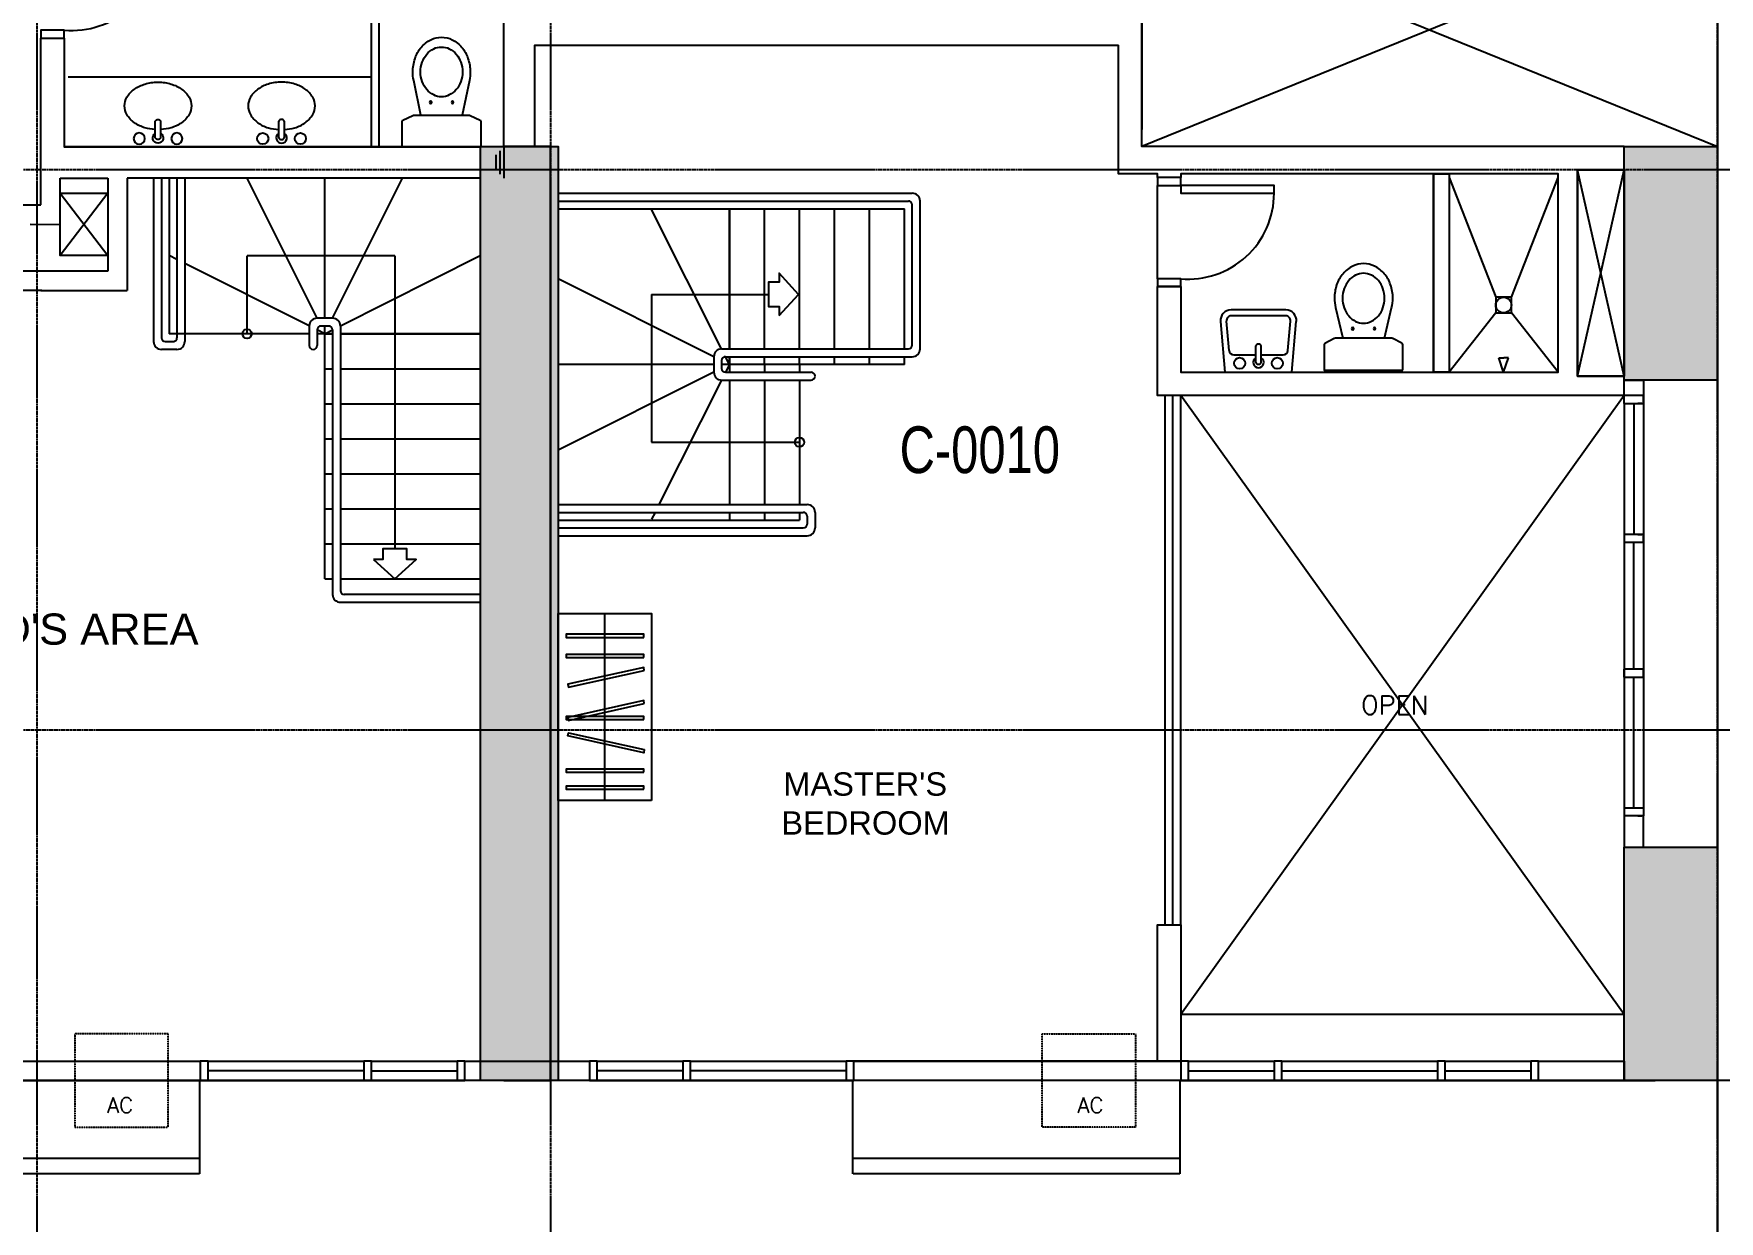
# Model space of a CAD drawing. Header units: inches. Extents: x -189245 to 740841, y -215444 to 469401.
# Drawn here: x -7063 to 3769, y -123635 to -116006 of the extents above; entities that cross this region are included whole.
import ezdxf

# ---------------------------------------------------------------- set-up
doc = ezdxf.new("R2010")
doc.units = ezdxf.units.IN
doc.header["$LTSCALE"] = 10
doc.header["$MEASUREMENT"] = 0
for name, pattern in [('GRID NORMAL$0$GRID BASEMENT$0$GRID GROUND$0$GRID$0$$0$PHANTOM', [2.5, 1.25, -0.25, 0.25, -0.25, 0.25, -0.25]), ('HIDDEN', [0.375, 0.25, -0.125]), ('HIDDEN2', [0.1875, 0.125, -0.0625])]:
    doc.linetypes.add(name, pattern=pattern)
for name, color, linetype in [('1', 1, 'Continuous'), ('A-CMU PLASTER', 8, 'Continuous'), ('A-CMU WALL', 4, 'Continuous'), ('A-DOOR', 1, 'Continuous'), ('A-EQUIPMENT', 2, 'Continuous'), ('A-EQUIPTMENT', 1, 'Continuous'), ('A-FIXTURE', 2, 'Continuous'), ('A-FIXTURES', 2, 'Continuous'), ('A-FIXTURES-RefEdit0', 2, 'Continuous'), ('A-GRID', 8, 'Continuous'), ('A-RAILING', 2, 'Continuous'), ('A-SHEARWALL', 6, 'Continuous'), ('A-STAIR', 1, 'Continuous'), ('A-TEXT', 3, 'Continuous'), ('A-UNIT NUMBER', 2, 'Continuous'), ('A-WINDOW', 2, 'Continuous'), ('CABINET', 1, 'Continuous'), ('GRID BASEMENT$0$A-PROPERTY LINE', 1, 'Continuous'), ('TEXT', 3, 'Continuous'), ('TSG- DIM1', 1, 'Continuous'), ('TSG- OPENNING', 1, 'Continuous'), ('TSG- plaster', 4, 'Continuous'), ('TSG- PRE CAST', 4, 'Continuous'), ('TSG- ZOCALLO', 86, 'HIDDEN2'), ('TSG-DIM_WINDWS', 1, 'Continuous'), ('TSG-DRYWALL', 2, 'Continuous')]:
    doc.layers.add(name, color=color, linetype=linetype)
doc.layers.add('DEFPOINT', color=7, linetype='Continuous', plot=False)
doc.styles.add('ARIAL', font='ARIAL.TTF', dxfattribs={"width": 0.75})

# ---------------------------------------------------------------- blocks, each defined once
blk = doc.blocks.new('door600')
at = {"color": 2}
for points in [[(50, 150), (100, 150), (100, 750), (50, 750)], [(50, 150), (0, 150), (0, 0), (50, 0)], [(700, 150), (650, 150), (650, 0), (700, 0)]]:
    blk.add_lwpolyline(points, close=True, dxfattribs=at)
at = {"color": 1}
blk.add_arc((100, 198), 552, 355.0209, 90, dxfattribs=at)
blk = doc.blocks.new('A$C08CD07C5')
at = {"color": 2}
blk.add_point((0, 0, 0), dxfattribs=at)
at = {"layer": 'A-FIXTURES-RefEdit0', "color": 2, "elevation": 0}
for points in [[(212, -137), (131, -279, -0.280752), (121, -284), (55, -281, -0.142156), (49, -280), (-267, -98, -0.142156), (-271, -94), (-307, -37, -0.256929), (-307, -28), (-225, 115), (212, -137)], [(8, -256), (-50, -449, -0.058452), (-74, -506, -0.084144), (-130, -574, -0.091347), (-200, -615, -0.103801), (-279, -626, -0.114727), (-348, -605, -0.114727), (-400, -556, -0.103801), (-430, -483, -0.091347), (-430, -401, -0.084144), (-399, -319, -0.058452), (-363, -270), (-224, -123)]]:
    blk.add_lwpolyline(points, format="xyb", dxfattribs=at)
blk.add_lwpolyline([(-354, -345, -0.084254), (-314, -296, -0.091411), (-263, -266, -0.103766), (-207, -258, -0.114587), (-157, -273, -0.114587), (-119, -309, -0.103766), (-98, -362, -0.091411), (-98, -420, -0.084254), (-120, -479, -0.084254), (-160, -528, -0.091411), (-211, -558, -0.103766), (-267, -566, -0.114587), (-317, -551, -0.114587), (-355, -515, -0.103766), (-376, -463, -0.091411), (-376, -404, -0.084254)], format="xyb", close=True, dxfattribs=at)
at = {"layer": 'A-FIXTURES-RefEdit0', "color": 2}
for centre in [(-200, -208, 0), (-79, -278, 0)]:
    blk.add_circle(centre, 6.77, dxfattribs=at)
blk = doc.blocks.new('LAV')
for p, q in [((-214, 0), (-243, -326)), ((214, 0), (-214, 0)), ((214, 0), (243, -326)), ((-18, -63), (-18, -170)), ((18, -63), (18, -170)), ((-189, -139), (-206, -329)), ((-18, -112), (-159, -112)), ((159, -112), (18, -112)), ((189, -139), (206, -329)), ((-176, -362), (176, -362)), ((-176, -400), (176, -400))]:
    blk.add_line(p, q)
for centre in [(-121, -58), (121, -58)]:
    blk.add_circle(centre, 36)
for centre, radius, start, end in [((0, -63), 34.1, 301.2757, 238.7243), ((0, -71), 19.7, 25.7914, 154.2086), ((-159, -142), 30, 90, 174.9088), ((0, -161), 19.7, 205.7914, 334.2086), ((159, -142), 30, 5.0912, 90), ((-176, -332), 68, 174.9088, 270), ((-176, -332), 30, 174.9088, 270), ((176, -332), 68, 270, 5.0912), ((176, -332), 30, 270, 5.0912)]:
    blk.add_arc(centre, radius, start, end)
blk = doc.blocks.new('SHOWERHD')
at = {"layer": 'A-FIXTURES', "color": 2}
for p, q in [((-31, 93), (0, 93)), ((0, 0), (-31, 93)), ((0, 0), (31, 93)), ((31, 93), (0, 93))]:
    blk.add_line(p, q, dxfattribs=at)
blk = doc.blocks.new('EFLSHR-P')
at = {"layer": 'A-FIXTURES'}
for points in [[(186, -248), (216, -184, 0.142156), (218, -178), (218, 178, 0.142156), (216, 184), (186, 248, 0.256929), (177, 252), (13, 252), (13, -253), (177, -253)], [(218, -133), (441, -179, 0.05118), (495, -185, 0.083091), (582, -170, 0.090724), (653, -131, 0.104124), (702, -69, 0.11609), (718, 0, 0.11609), (702, 69, 0.104124), (653, 131, 0.090724), (582, 170, 0.083091), (495, 185, 0.05118), (441, 179), (218, 133)]]:
    blk.add_lwpolyline(points, format="xyb", dxfattribs=at)
blk.add_lwpolyline([(495, 135, 0.084254), (433, 124, 0.091411), (382, 95, 0.103766), (347, 50, 0.114587), (335, 0, 0.114587), (347, -50, 0.103766), (382, -95, 0.091411), (433, -124, 0.084254), (495, -135, 0.084254), (558, -124, 0.091411), (609, -95, 0.103766), (644, -50, 0.114587), (655, 0, 0.114587), (644, 50, 0.103766), (609, 95, 0.091411), (558, 124, 0.084254)], format="xyb", close=True, dxfattribs=at)
for centre in [(300, 70), (300, -70)]:
    blk.add_circle(centre, 6.77, dxfattribs=at)
blk.add_arc((177, -243), 10, 270, 327.6371, dxfattribs=at)
blk = doc.blocks.new('LAVC')
at = {"layer": 'A-FIXTURE'}
for p, q in [((-18, -139), (-18, -246)), ((18, -139), (18, -246))]:
    blk.add_line(p, q, dxfattribs=at)
blk.add_lwpolyline([(-18, -192, 0.05684), (-85, -203, 0.083005), (-152, -236, 0.106724), (-200, -288, 0.132867), (-215, -344, 0.132867), (-200, -399, 0.106724), (-152, -451, 0.083005), (-85, -484, 0.07159), (0, -496, 0.07159), (85, -484, 0.083005), (152, -451, 0.106724), (200, -399, 0.132867), (215, -344, 0.132867), (200, -288, 0.106724), (152, -236, 0.083005), (85, -203, 0.05684), (18, -192, 0.07159)], format="xyb", dxfattribs=at)
for centre in [(-121, -134), (121, -134)]:
    blk.add_circle(centre, 36, dxfattribs=at)
for centre, radius, start, end in [((0, -139), 34.1, 301.2757, 238.7243), ((0, -147), 19.7, 25.7914, 154.2086), ((0, -237), 19.7, 205.7914, 334.2086)]:
    blk.add_arc(centre, radius, start, end, dxfattribs=at)
blk = doc.blocks.new('A$C453973B5')
at = {"layer": 'A-CMU WALL'}
for p, q in [((32175, 0), (30075, 0)), ((34475, 0), (35025, 0)), ((23925, -125), (25025, -125)), ((23975, -125), (25875, -125)), ((25925, -125), (24825, -125)), ((25925, -125), (24825, -125)), ((28025, -125), (27575, -125)), ((28375, -125), (27925, -125)), ((32175, -125), (30075, -125)), ((34475, -125), (35025, -125))]:
    blk.add_line(p, q, dxfattribs=at)
at = {"layer": 'A-WINDOW', "color": 1, "ltscale": 100}
for p, q in [((25925, 0), (26925, 0)), ((26975, 0), (27525, 0)), ((28425, 0), (28975, 0)), ((29025, 0), (30025, 0)), ((32225, 0), (32775, 0)), ((32825, 0), (33825, 0)), ((33875, 0), (34425, 0)), ((25925, -125), (26925, -125)), ((26975, -125), (27525, -125)), ((28425, -125), (28975, -125)), ((29025, -125), (30025, -125)), ((32225, -125), (32775, -125)), ((32825, -125), (33825, -125)), ((33875, -125), (34425, -125))]:
    blk.add_line(p, q, dxfattribs=at)
at = {"layer": 'A-WINDOW'}
for p, q in [((26925, -63), (25925, -63)), ((26975, -62), (27525, -62)), ((28975, -62), (28425, -62)), ((30025, -62), (29025, -62)), ((32225, -63), (32775, -63)), ((32825, -62), (33825, -62)), ((33875, -63), (34425, -63)), ((25875, -125), (25925, -125)), ((26975, -125), (26925, -125)), ((27575, -125), (27525, -125)), ((28425, -125), (28375, -125)), ((28975, -125), (29025, -125)), ((30025, -125), (30075, -125)), ((30025, -125), (30075, -125)), ((32225, -125), (32175, -125)), ((32825, -125), (32775, -125)), ((33875, -125), (33825, -125)), ((34425, -125), (34475, -125))]:
    blk.add_line(p, q, dxfattribs=at)
at = {"layer": 'A-WINDOW', "color": 1}
for p, q in [((27525, -125), (25925, -125)), ((28375, -125), (30025, -125)), ((34475, -125), (32175, -125))]:
    blk.add_line(p, q, dxfattribs=at)
at = {"layer": 'A-WINDOW'}
for points in [[(25925, 0), (25875, 0), (25875, -125), (25925, -125)], [(26975, 0), (26925, 0), (26925, -125), (26975, -125)], [(27575, 0), (27525, 0), (27525, -125), (27575, -125)], [(28425, 0), (28375, 0), (28375, -125), (28425, -125)], [(29025, 0), (28975, 0), (28975, -125), (29025, -125)], [(30075, 0), (30025, 0), (30025, -125), (30075, -125)], [(32225, 0), (32175, 0), (32175, -125), (32225, -125)], [(32825, 0), (32775, 0), (32775, -125), (32825, -125)], [(33875, 0), (33825, 0), (33825, -125), (33875, -125)], [(34475, 0), (34425, 0), (34425, -125), (34475, -125)]]:
    blk.add_lwpolyline(points, close=True, dxfattribs=at)
at = {"layer": 'TSG- PRE CAST', "ltscale": 100}
for points in [[(25875, -125), (23975, -125), (23975, 0), (25875, 0)], [(28375, -125), (27575, -125), (27575, 0), (28375, 0)], [(32175, -125), (30075, -125), (30075, 0), (32175, 0)], [(35025, -125), (34475, -125), (34475, 0), (35025, 0)]]:
    blk.add_lwpolyline(points, close=True, dxfattribs=at)
blk = doc.blocks.new('A$C5BCB4661')
at = {"layer": 'CABINET', "color": 2, "linetype": 'HIDDEN', "ltscale": 500}
blk.add_line((0, 917), (0, -283), dxfattribs=at)
at = {"layer": 'CABINET', "color": 1, "linetype": 'Continuous'}
blk.add_lwpolyline([(300, 917), (-300, 917), (-300, -283), (300, -283)], close=True, dxfattribs=at)
at = {"layer": 'CABINET', "color": 2}
for points in [[(250, 845), (250, 825), (-250, 825), (-250, 845)], [(250, 736), (250, 716), (-250, 716), (-250, 736)], [(253, 591), (249, 611), (-239, 503), (-235, 483)], [(250, 398), (250, 378), (-250, 378), (-250, 398)], [(253, 295), (249, 276), (-239, 384), (-235, 403)], [(253, 82), (249, 63), (-239, 170), (-235, 190)], [(250, 0), (250, -20), (-250, -20), (-250, 0)], [(250, -130), (250, -150), (-250, -150), (-250, -130)]]:
    blk.add_lwpolyline(points, close=True, dxfattribs=at)

msp = doc.modelspace()

# ---------------------------------------------------------------- hatches: boundary and pattern name
at = {"layer": 'A-CMU WALL'}
h = msp.add_hatch(color=254, dxfattribs=at)
h.paths.add_polyline_path([(3157.9996, -109230.85693), (3757.9996, -109230.85693), (3757.9996, -110730.85693), (3157.9996, -110730.85693)])
h.paths.add_polyline_path([(3157.9996, -115230.85693), (3757.9996, -115230.85693), (3757.9996, -113730.85693), (3157.9996, -113730.85693)])
h.paths.add_polyline_path([(3157.9996, -116730.85693), (3757.9996, -116730.85693), (3757.9996, -118230.85693), (3157.9996, -118230.85693)])
at = {"layer": 'A-SHEARWALL'}
msp.add_hatch(color=254, dxfattribs=at).paths.add_polyline_path([(-3692.0004, -122730.85693), (-4192.0004, -122730.85693), (-4192.0004, -116730.85693), (-3692.0004, -116730.85693)])
at = {"layer": 'A-STAIR'}
msp.add_hatch(color=254, dxfattribs=at).paths.add_polyline_path([(3757.9996, -121230.85693), (3757.9996, -122730.85693), (3157.9996, -122730.85693), (3157.9996, -121230.85693)])

# ---------------------------------------------------------------- linework, layer by layer
at = {"color": 1}
msp.add_lwpolyline([(-6842.00039, -116283.84178), (-4892.00039, -116283.84178)], dxfattribs=at)
at = {"layer": '1'}
for p, q in [((3157.9996, -118206.00491), (2857.85503, -116880.85694)), ((2857.85503, -118206.00491), (3157.85503, -116880.85694))]:
    msp.add_line(p, q, dxfattribs=at)
at = {"layer": 'A-CMU PLASTER'}
for p, q in [((57.9996, -115230.85693), (57.9996, -116621.06276)), ((57.9996, -116730.85693), (57.9996, -116605.85693)), ((-6867.0004, -116730.85693), (-4042.0004, -116730.85693)), ((3157.9996, -116730.85693), (57.9996, -116730.85693))]:
    msp.add_line(p, q, dxfattribs=at)
at = {"layer": 'A-CMU WALL'}
for p, q in [((-92.0004, -116080.27086), (-92.0004, -116080.85693)), ((-4067.0004, -116758.84181), (-4067.0004, -116908.84181)), ((-4042.0004, -116733.84181), (-4042.0004, -116933.84181)), ((3157.9996, -118330.85693), (3157.9996, -116730.85693)), ((3157.9996, -116730.85693), (3357.9996, -116730.85693)), ((-4092.0004, -116783.84181), (-4092.0004, -116883.84181)), ((-3742.0004, -116930.85693), (-3742.0004, -122530.85693)), ((307.9996, -117630.85693), (157.9996, -117630.85693)), ((2857.9996, -118205.85693), (2857.9996, -118206.00151)), ((307.9996, -122605.56635), (-1792.0354, -122605.56635)), ((2607.9996, -122605.85693), (3158.18034, -122605.56633)), ((3157.9996, -122730.85693), (3357.9996, -122730.85693))]:
    msp.add_line(p, q, dxfattribs=at)
at = {"layer": 'A-CMU WALL', "color": 1}
for p, q in [((2857.85503, -118206.00491), (3157.7531, -116880.85693)), ((3157.9996, -118206.00491), (2857.9996, -116880.85693)), ((-6586.37505, -117030.85634), (-6892.0025, -117430.85693)), ((-6892.00041, -117030.85693), (-6586.37505, -117430.85693))]:
    msp.add_line(p, q, dxfattribs=at)
msp.add_lwpolyline([(-6892.00041, -117030.85693), (-6586.37505, -117030.85693), (-6586.37505, -117430.85693), (-6892.00041, -117430.85693)], close=True, dxfattribs=at)
at = {"layer": 'A-DOOR'}
msp.add_line((157.9996, -117580.85693), (157.9996, -116980.85693), dxfattribs=at)
at = {"layer": 'A-EQUIPMENT', "ltscale": 100}
for points in [[(-5997.9138, -122730.85687), (-5997.9138, -123230.85687), (-7897.9138, -123230.85687), (-7897.9138, -122730.85687)], [(302.0862, -122730.85687), (302.0862, -123230.85687), (-1797.9138, -123230.85687), (-1797.9138, -122730.85687)]]:
    msp.add_lwpolyline(points, dxfattribs=at)
at = {"layer": 'A-EQUIPTMENT', "color": 1, "linetype": 'HIDDEN2'}
for points in [[(-6797.9138, -123030.85687), (-6197.9138, -123030.85687), (-6197.9138, -122430.85687), (-6797.9138, -122430.85687)], [(-581.56738, -123030.85687), (-581.56738, -122430.85687), (18.43262, -122430.85687), (18.43262, -123030.85687)]]:
    msp.add_lwpolyline(points, close=True, dxfattribs=at)
at = {"layer": 'A-EQUIPTMENT', "linetype": 'HIDDEN'}
for points in [[(-5997.9138, -123230.85687), (-5997.9138, -123330.85687), (-7897.9138, -123330.85687), (-7897.9138, -123230.85687)], [(302.0862, -123230.85687), (302.0862, -123330.85687), (-1797.9138, -123330.85687), (-1797.9138, -123230.85687)]]:
    msp.add_lwpolyline(points, dxfattribs=at)
at = {"layer": 'A-FIXTURES'}
for p, q in [((1932.99961, -116930.8569), (1932.99961, -118180.8569)), ((1932.99961, -116930.8569), (1932.99961, -118180.8569)), ((2032.99961, -116930.8569), (2032.99961, -118180.8569))]:
    msp.add_line(p, q, dxfattribs=at)
at = {"layer": 'A-FIXTURES', "color": 1, "linetype": 'Continuous'}
for p, q in [((2032.99961, -116930.8569), (2332.99961, -117699.2977)), ((2432.99961, -117699.2977), (2732.99961, -116930.8569)), ((2332.99961, -117799.2977), (2032.99961, -118180.8569)), ((2732.99961, -118180.8569), (2432.99961, -117799.2977))]:
    msp.add_line(p, q, dxfattribs=at)
at = {"layer": 'A-FIXTURES'}
msp.add_lwpolyline([(2432.99961, -117799.2977), (2432.99961, -117699.2977), (2332.99961, -117699.2977), (2332.99961, -117799.2977)], close=True, dxfattribs=at)
msp.add_circle((2382.99961, -117749.2977), 50, dxfattribs=at)
at = {"layer": 'A-GRID', "linetype": 'GRID NORMAL$0$GRID BASEMENT$0$GRID GROUND$0$GRID$0$$0$PHANTOM'}
for p, q in [((-7042.0004, -82882.74088), (-7042.0004, -143550.89361)), ((-3742.0004, -82882.74088), (-3742.0004, -143550.89361)), ((3757.9996, -143550.89361), (3757.9996, -82882.74088)), ((8258.22275, -116880.8569), (-53786.76847, -116880.8569)), ((8258.22275, -120480.8569), (-53786.76847, -120480.8569)), ((8258.22275, -122730.8569), (-53786.76847, -122730.8569))]:
    msp.add_line(p, q, dxfattribs=at)
at = {"layer": 'A-RAILING', "color": 4, "ltscale": 500}
msp.add_line((-3867.0004, -116730.85693), (-4017.0004, -116730.85693), dxfattribs=at)
at = {"layer": 'A-RAILING', "color": 2}
for p, q in [((-6292.0004, -116933.84181), (-6292.0004, -117983.84178)), ((-6242.0004, -116933.84181), (-6242.0004, -117958.84178)), ((-6142.0004, -116933.84181), (-6142.0004, -117958.84178)), ((-6092.0004, -116933.84181), (-6092.0004, -117983.84178)), ((-3692.0004, -117030.85693), (-1417.0004, -117030.85693)), ((-3692.0004, -117080.85693), (-1442.0004, -117080.85693)), ((-1367.0004, -118030.85693), (-1367.0004, -117080.85693)), ((-1417.0004, -118005.85693), (-1417.0004, -117105.85693)), ((-5142.0004, -117833.84178), (-5242.0004, -117833.84178)), ((-5292.0004, -117883.84178), (-5292.0004, -118008.84178)), ((-5242.0004, -117908.84178), (-5242.0004, -118008.84178)), ((-5167.0004, -117883.84178), (-5217.0004, -117883.84178)), ((-5142.0004, -117908.84178), (-5142.0004, -119608.84178)), ((-5092.0004, -117883.84178), (-5092.0004, -119583.84178)), ((-6142.0004, -118033.84178), (-6242.0004, -118033.84178)), ((-6217.0004, -117983.84178), (-6159.83929, -117983.84178)), ((-2642.0004, -118030.85693), (-1442.0004, -118030.85693)), ((-2692.0004, -118080.85693), (-2692.0004, -118180.85693)), ((-2642.0004, -118105.85693), (-2642.0004, -118155.85693)), ((-2617.0004, -118080.85693), (-1417.0004, -118080.85693)), ((-2642.0004, -118230.85693), (-2067.0004, -118230.85693)), ((-2617.0004, -118180.85693), (-2067.0004, -118180.85693)), ((-3692.0004, -119030.85693), (-2092.00052, -119030.85693)), ((-3692.0004, -119080.85693), (-2117.00049, -119080.85693)), ((-2092.0004, -119105.85693), (-2092.0004, -119155.85693)), ((-2042.0004, -119080.85693), (-2042.0004, -119180.85693)), ((-3692.0004, -119180.85693), (-2117.0004, -119180.85693)), ((-3692.0004, -119230.85693), (-2092.0004, -119230.85693)), ((-5092.0004, -119658.84178), (-4192.0004, -119658.84178)), ((-4192.0004, -119608.84178), (-5067.0004, -119608.84178))]:
    msp.add_line(p, q, dxfattribs=at)
at = {"layer": 'A-RAILING', "color": 2, "linetype": 'Continuous'}
for p, q in [((207.9996, -121730.85693), (207.9996, -118330.85693)), ((257.9996, -121730.85693), (257.9996, -118330.85693))]:
    msp.add_line(p, q, dxfattribs=at)
at = {"layer": 'A-RAILING', "color": 2}
for centre, radius, start, end in [((-1442.0004, -117105.85693), 25, 0, 90), ((-1417.0004, -117080.85693), 50, 0, 90), ((-5242.0004, -117883.84178), 50, 90, 180), ((-5142.0004, -117883.84178), 50, 0, 90), ((-6217.0004, -117958.84178), 25, 180, 270), ((-6167.0004, -117958.84178), 25, 270, 0), ((-5217.0004, -117908.84178), 25, 90, 180), ((-5167.0004, -117908.84178), 25, 0, 90), ((-6242.0004, -117983.84178), 50, 180, 270), ((-6142.0004, -117983.84178), 50, 270, 0), ((-5267.0004, -118008.84178), 25, 180, 270), ((-5267.0004, -118008.84178), 25, 270, 0), ((-2642.0004, -118080.85693), 50, 90, 180), ((-1442.0004, -118005.85693), 25, 270, 0), ((-1417.0004, -118030.85693), 50, 270, 0), ((-2617.0004, -118105.85693), 25, 90, 180), ((-2617.0004, -118155.85693), 25, 180, 270), ((-2642.0004, -118180.85693), 50, 180, 270), ((-2067.0004, -118205.85693), 25, 0, 90), ((-2067.0004, -118205.85693), 25, 270, 0), ((-2092.0004, -119080.85693), 50, 0, 90), ((-2117.0004, -119105.85693), 25, 0, 90), ((-2117.0004, -119155.85693), 25, 270, 0), ((-2092.0004, -119180.85693), 50, 270, 0), ((-5067.0004, -119583.84178), 25, 180, 270), ((-5092.0004, -119608.84178), 50, 180, 270)]:
    msp.add_arc(centre, radius, start, end, dxfattribs=at)
at = {"layer": 'A-SHEARWALL'}
for p, q in [((-3742.0004, -116730.85693), (-4042.0004, -116730.85693)), ((-3742.0004, -122730.85693), (-3742.0004, -116730.85693)), ((3157.9996, -116730.85693), (3757.9996, -116730.85693)), ((-4042.0004, -122730.85693), (-3742.0004, -122730.85693))]:
    msp.add_line(p, q, dxfattribs=at)
at = {"layer": 'A-SHEARWALL', "ltscale": 500}
for p, q in [((3183.03577, -121230.85693), (3757.9996, -121230.85693)), ((3757.9996, -121230.85693), (3757.9996, -122730.85693)), ((3757.9996, -122730.85693), (3157.9996, -122730.85693))]:
    msp.add_line(p, q, dxfattribs=at)
at = {"layer": 'A-SHEARWALL', "color": 6}
msp.add_lwpolyline([(-3692.0004, -122730.85693), (-4192.0004, -122730.85693), (-4192.0004, -116730.85693), (-3692.0004, -116730.85693)], close=True, dxfattribs=at)
at = {"layer": 'A-SHEARWALL'}
for points in [[(3157.9996, -116730.85693), (3757.9996, -116730.85693), (3757.9996, -118230.85693), (3157.9996, -118230.85693)], [(3757.9996, -121230.85693), (3757.9996, -122730.85693), (3157.9996, -122730.85693), (3157.9996, -121230.85693)]]:
    msp.add_lwpolyline(points, close=True, dxfattribs=at)
at = {"layer": 'A-STAIR'}
for p, q in [((57.9996, -115230.85693), (3757.9996, -116730.85693)), ((3757.9996, -115230.85693), (57.9996, -116730.85693)), ((-6192.0004, -116933.84181), (-6192.0004, -117933.84178)), ((-5242.0004, -117833.84178), (-5692.0004, -116933.84178)), ((-5192.0004, -117833.84178), (-5192.0004, -116933.84178)), ((-5142.0004, -117833.84178), (-4692.0004, -116933.84178)), ((3157.9996, -116930.85693), (3157.9996, -118155.85693)), ((-3692.0004, -117130.85693), (-1467.0004, -117130.85693)), ((-2642.28326, -118030.85693), (-3092.0004, -117136.48228)), ((-2592.0004, -118030.85693), (-2592.0004, -117130.85693)), ((-2592.0004, -117130.85693), (-2592.0004, -118030.85693)), ((-2367.0004, -118030.85693), (-2367.0004, -117130.85693)), ((-2142.0004, -118030.85693), (-2142.0004, -117130.85693)), ((-1917.0004, -118030.85693), (-1917.0004, -117130.85693)), ((-6142.0004, -117456.15462), (-6192.0004, -117431.01319)), ((-5292.0004, -117883.55892), (-6092.0004, -117481.29605)), ((-5092.0004, -117883.55892), (-4197.62574, -117433.84178)), ((-4742.0004, -117433.84178), (-4742.0004, -119315.71691)), ((-2692.0004, -118080.85693), (-3692.0004, -117580.85693)), ((-3092.0004, -117680.85693), (-2340.72137, -117680.85693)), ((-3092.0004, -117680.85693), (-3092.0004, -118630.85693)), ((-5292.0004, -117933.84178), (-6192.0004, -117933.84178)), ((-5192.0004, -117933.84178), (-5242.0004, -117908.70035)), ((-5142.0004, -117933.84178), (-5242.0004, -117933.84178)), ((-5192.0004, -117933.84178), (-5192.0004, -117883.84178)), ((-5192.0004, -117933.84178), (-5142.0004, -117908.70035)), ((-5192.0004, -117933.84178), (-5142.0004, -117933.84178)), ((-5192.0004, -119508.84178), (-5192.0004, -117933.84178)), ((-5092.0004, -117933.84178), (-4192.0004, -117933.84178)), ((-4192.0004, -117933.84178), (-5092.0004, -117933.84178)), ((-5192.0004, -118158.84178), (-5142.0004, -118158.84178)), ((-5092.0004, -118158.84178), (-4192.0004, -118158.84178)), ((-2692.0004, -118130.85693), (-3692.0004, -118130.85693)), ((-2592.0004, -118130.85693), (-2642.0004, -118130.85693)), ((-2592.0004, -118130.85693), (-2617.14183, -118080.85693)), ((-2592.0004, -118130.85693), (-2617.14183, -118180.85693)), ((-2592.0004, -118130.85693), (-2592.0004, -118080.85693)), ((-2592.0004, -118080.85693), (-2592.0004, -118180.85693)), ((-1467.0004, -118130.85693), (-2592.0004, -118130.85693)), ((-2367.0004, -118130.85693), (-2367.0004, -118080.85693)), ((-2367.0004, -118130.85693), (-2367.0004, -118180.85693)), ((-2142.0004, -118130.85693), (-2142.0004, -118080.85693)), ((-2142.0004, -118130.85693), (-2142.0004, -118180.85693)), ((-1917.0004, -118130.85693), (-1917.0004, -118080.85693)), ((-2692.0004, -118180.85693), (-3692.0004, -118680.85693)), ((-2642.28326, -118230.85693), (-3044.54612, -119030.85693)), ((-2592.0004, -118230.85693), (-2592.0004, -119030.85693)), ((-2367.0004, -118230.85693), (-2367.0004, -119030.85693)), ((-2142.0004, -118230.85693), (-2142.0004, -119030.85693)), ((-5192.0004, -118383.84178), (-5142.0004, -118383.84178)), ((-5092.0004, -118383.84178), (-4192.0004, -118383.84178)), ((-5192.0004, -118608.84178), (-5142.0004, -118608.84178)), ((-5092.0004, -118608.84178), (-4192.0004, -118608.84178)), ((-3092.0004, -118630.85693), (-2142.0004, -118630.85693)), ((-3692.0004, -119130.85693), (-2142.0004, -119130.85693)), ((-3069.68755, -119080.85693), (-3092.0004, -119125.23159)), ((-2592.0004, -119080.85693), (-2592.0004, -119130.85693)), ((-2367.0004, -119080.85693), (-2367.0004, -119130.85693)), ((-2142.0004, -119080.85693), (-2142.0004, -119130.85693))]:
    msp.add_line(p, q, dxfattribs=at)
at = {"layer": 'A-STAIR', "ltscale": 1000}
for p, q in [((-1692.0004, -118030.85693), (-1692.0004, -117130.85693)), ((-1467.0004, -118030.85693), (-1467.0004, -117130.85693)), ((-1692.0004, -118130.85693), (-1692.0004, -118080.85693)), ((-1467.0004, -118130.85693), (-1467.0004, -118080.85693)), ((-5192.0004, -118833.84178), (-5142.0004, -118833.84178)), ((-5092.0004, -118833.84178), (-4192.0004, -118833.84178)), ((-5192.0004, -119058.84178), (-5142.0004, -119058.84178)), ((-5092.0004, -119058.84178), (-4192.0004, -119058.84178)), ((-5192.0004, -119283.84178), (-5142.0004, -119283.84178)), ((-5092.0004, -119283.84178), (-4192.0004, -119283.84178)), ((-5192.0004, -119508.84178), (-5142.0004, -119508.84178)), ((-5092.0004, -119508.84178), (-4192.0004, -119508.84178))]:
    msp.add_line(p, q, dxfattribs=at)
at = {"layer": 'A-STAIR', "linetype": 'Continuous'}
msp.add_line((307.9996, -121730.85693), (307.9996, -118330.85693), dxfattribs=at)
at = {"layer": 'A-STAIR', "color": 2}
for points in [[(-2271.90124, -117817.35693), (-2147.5965, -117680.85693), (-2271.90124, -117544.35693), (-2271.90124, -117602.85693), (-2340.72137, -117602.85693), (-2340.72137, -117758.85693), (-2271.90124, -117758.85693)], [(-4878.5004, -119384.53704), (-4742.0004, -119508.84178), (-4605.5004, -119384.53704), (-4664.0004, -119384.53704), (-4664.0004, -119315.71691), (-4820.0004, -119315.71691), (-4820.0004, -119384.53704)]]:
    msp.add_lwpolyline(points, close=True, dxfattribs=at)
for centre in [(-5692.0004, -117933.84178), (-2142.0004, -118630.85693)]:
    msp.add_circle(centre, 30, dxfattribs=at)
at = {"layer": 'A-WINDOW'}
for p, q in [((3157.9996, -118380.85669), (3157.41802, -118330.85693)), ((3283.03577, -118330.85669), (3157.9996, -118330.85669)), ((3283.03577, -118330.85669), (3157.9996, -118330.85669)), ((3157.9996, -118380.85669), (3283.03577, -118380.85669)), ((3220.51768, -118380.85669), (3220.51768, -119222.52335)), ((3270.4996, -118380.85669), (3245.4996, -118380.85669)), ((3283.03577, -118380.85669), (3283.03577, -118330.85669)), ((3283.03577, -119222.52335), (3157.9996, -119222.52335)), ((3245.4996, -119222.52335), (3270.4996, -119222.52335)), ((3283.03577, -119272.52335), (3283.03577, -119222.52335)), ((3157.9996, -119272.52335), (3283.03577, -119272.52335)), ((3220.51768, -120089.19002), (3220.51768, -119272.52335)), ((3245.4996, -119272.52335), (3270.4996, -119272.52335)), ((3283.03577, -120089.19002), (3157.9996, -120089.19002)), ((3157.9996, -120139.19002), (3157.9996, -120089.19002)), ((3270.4996, -120089.19002), (3245.4996, -120089.19002)), ((3283.03577, -120139.19002), (3283.03577, -120089.19002)), ((3157.9996, -120139.19002), (3283.03577, -120139.19002)), ((3220.51768, -120980.85669), (3220.51768, -120139.19002)), ((3245.4996, -120139.19002), (3270.4996, -120139.19002)), ((3283.03577, -120980.85669), (3157.9996, -120980.85669)), ((3283.03577, -120980.85669), (3283.03577, -121030.85669)), ((3283.03577, -121030.85669), (3157.9996, -121030.85669)), ((3283.03577, -121030.85669), (3157.9996, -121030.85669)), ((3245.4996, -121030.85669), (3270.4996, -121030.85669))]:
    msp.add_line(p, q, dxfattribs=at)
at = {"layer": 'A-WINDOW', "color": 1}
for p, q in [((3157.9996, -118380.85669), (3157.9996, -121030.85669)), ((3283.03577, -118330.85669), (3283.03577, -121030.85669))]:
    msp.add_line(p, q, dxfattribs=at)
at = {"layer": 'DEFPOINT'}
msp.add_lwpolyline([(3757.9996, -109230.8569), (3757.9996, -122730.85693), (-31872.9138, -122730.85687), (-31867.00037, -140130.8569), (-38342.0004, -140131.32457), (-38341.9926, -142444.32359), (-43717.0004, -142443.39024), (-43717.0004, -89518.32359), (-38342.0004, -89518.32359), (-38342.0004, -91830.8569), (-31867.0004, -91831.32457), (-31864.74059, -109230.85699)], close=True, dxfattribs=at)
at = {"layer": 'GRID BASEMENT$0$A-PROPERTY LINE', "color": 1, "linetype": 'HIDDEN'}
msp.add_lwpolyline([(-43717.0004, -89518.79126), (-38342.0004, -89518.79126), (-38342.0004, -91831.32457), (-31867.0004, -91831.32457), (-31867.0004, -97076.80066), (-11264.3244, -97080.90288), (3757.99972, -101368.31882), (3757.36711, -128186.90482), (-6553.54801, -130613.12376), (-6553.54801, -134881.32457), (-31866.69897, -134876.80066), (-31867.0004, -140131.32457), (-38342.0004, -140131.32457), (-38342.0004, -142444.32359), (-43717.0004, -142444.34172), (-43717.0004, -136831.32457), (-44908.21835, -136831.32457, -0.0757802204), (-44713.78319, -95131.32457), (-43717.0004, -95131.32457), (-43717.0004, -89518.79126)], format="xyb", dxfattribs=at)
at = {"layer": 'TSG- DIM1'}
for p in [(-4742.0004, -117433.84178), (-5692.0004, -117933.84178)]:
    msp.add_line(p, (-5692.0004, -117433.84178), dxfattribs=at)
at = {"layer": 'TSG- OPENNING'}
for p, q in [((3157.41802, -118330.85693), (307.9996, -122305.56648)), ((3157.89234, -122305.56648), (307.9996, -118330.85693)), ((3157.89234, -122305.56648), (307.95697, -122305.56648))]:
    msp.add_line(p, q, dxfattribs=at)
at = {"layer": 'TSG- plaster', "color": 4}
for p, q in [((-7017.0004, -117105.85693), (-7017.0004, -116033.84181)), ((-6892.00041, -117030.85693), (-6892.00041, -116933.84181)), ((-6892.00041, -116933.84181), (-6586.37505, -116933.84181)), ((-6586.37505, -116933.84181), (-6586.37505, -117530.85693)), ((-4192.0004, -116933.84181), (-6461.13694, -116933.84181)), ((-6461.13694, -116933.84181), (-6461.13694, -117655.85693)), ((-6892.00041, -117230.85693), (-6892.00041, -117030.85693)), ((-7509.90884, -117105.85693), (-7017.0004, -117105.85693)), ((-7084.90884, -117230.30873), (-6892.00041, -117230.85693)), ((-6586.37505, -117530.85693), (-7384.90884, -117530.85693)), ((-7009.90884, -117655.85693), (-7509.90884, -117655.85693)), ((-7017.00041, -117655.85693), (-6461.13694, -117655.85693))]:
    msp.add_line(p, q, dxfattribs=at)
for points in [[(-4042.0004, -116730.85693), (-4042.0004, -115230.85693)], [(57.9996, -116621.06276), (57.9996, -115230.85693), (3157.9996, -115230.85693)], [(-6867.00041, -116033.84181), (-6867.0004, -116733.84181), (-4192.0004, -116733.84181)], [(-3842.0004, -116730.85693), (-3842.0004, -116080.27086), (-92.0004, -116080.27086)], [(-92.0004, -116621.06276), (-92.0004, -116080.27086)], [(157.9996, -116930.85693), (157.9996, -116905.85693), (-92.0004, -116905.85693), (-92.0004, -116605.85693)], [(3157.9996, -116730.85693), (57.9996, -116730.85693), (57.9996, -116605.85693)], [(307.9996, -117630.85693), (307.9996, -118180.85693), (2732.9996, -118180.85693), (2732.9996, -116905.85693), (307.9996, -116905.85693), (307.9996, -116930.85693)], [(3157.41802, -118330.85693), (157.9996, -118330.85693), (157.9996, -117630.85693)], [(157.9996, -122605.56635), (157.9996, -121730.85693), (307.9996, -121730.85693), (307.9996, -122605.56633)]]:
    msp.add_lwpolyline(points, dxfattribs=at)
for points in [[(2857.99204, -118206.00151), (3157.9996, -118206.00151), (3157.9996, -116880.85693), (2857.99204, -116880.85693)], [(2857.9996, -116880.85693), (3157.99832, -116880.85693), (3157.99832, -118206.00151), (2857.9996, -118206.00151)]]:
    msp.add_lwpolyline(points, close=True, dxfattribs=at)
at = {"layer": 'TSG- PRE CAST', "ltscale": 100}
for points in [[(3283.03577, -118330.85669), (3158.03577, -118330.85669), (3158.03577, -118230.85669), (3283.03577, -118230.85669)], [(3283.03577, -121030.85669), (3157.9996, -121030.85669), (3157.9996, -121230.85669), (3283.03577, -121230.85669)]]:
    msp.add_lwpolyline(points, close=True, dxfattribs=at)
at = {"layer": 'TSG- ZOCALLO', "color": 2, "linetype": 'ByBlock'}
for p, q in [((1932.9996, -116905.85693), (1932.9996, -118180.85693)), ((1932.9996, -116905.85693), (1932.9996, -118180.85693)), ((2032.9996, -116905.85693), (2032.9996, -118180.85693))]:
    msp.add_line(p, q, dxfattribs=at)
msp.add_lwpolyline([(2032.9996, -118180.85693), (1932.9996, -118180.85693), (1932.9996, -116905.85693), (2032.9996, -116905.85693)], close=True, dxfattribs=at)
at = {"layer": 'TSG-DRYWALL', "color": 1}
for points in [[(-4892.0004, -116733.84181), (-4892.0004, -115905.85693)], [(-4842.0004, -116733.84181), (-4842.0004, -115905.85693)]]:
    msp.add_lwpolyline(points, dxfattribs=at)

# ---------------------------------------------------------------- block references
at = {"layer": 'A-DOOR', "rotation": 270}
for p in [(-7017.0004, -115333.84181), (157.9996, -116930.85693)]:
    msp.add_blockref('door600', p, dxfattribs=at)
at = {"layer": 'A-FIXTURE', "xscale": -1, "rotation": 180}
msp.add_blockref('LAVC', (-6264.0015, -116813.73961), dxfattribs=at)
at = {"layer": 'A-FIXTURE', "rotation": 180}
msp.add_blockref('LAVC', (-5469.99927, -116813.73961), dxfattribs=at)
at = {"layer": 'A-FIXTURES', "extrusion": (0, 0, -1), "zscale": -1}
for name, p, rotation in [('EFLSHR-P', (4442.00039, -116746.84178), 90), ('SHOWERHD', (-2382.99961, -118180.8569), 0.6938826889191673)]:
    msp.add_blockref(name, p, dxfattribs=dict(at, rotation=rotation))
at = {"layer": 'A-FIXTURES', "extrusion": (2.55863e-13, -6.83723e-14, -1), "zscale": -1, "rotation": 209.9222411211072}
msp.add_blockref('A$C08CD07C5', (-1482.99961, -118180.8569, 0), dxfattribs=at)
at = {"layer": 'A-FIXTURES', "rotation": 180}
msp.add_blockref('LAV', (807.99961, -118180.8569), dxfattribs=at)
at = {"layer": 'A-WINDOW', "color": 2, "linetype": 'Continuous'}
msp.add_blockref('A$C453973B5', (-31867.04303, -122605.85698), dxfattribs=at)
at = {"layer": 'TSG-DIM_WINDWS', "xscale": -1, "rotation": 180}
msp.add_blockref('A$C5BCB4661', (-3392.0004, -120013.98576), dxfattribs=at)

# ---------------------------------------------------------------- texts
at = {"layer": 'A-TEXT', "char_height": 100, "width": 5794.7602848}
for insert, attachment_point in [((-6591.6481, -122838.92483), 1), ((-187.83308, -122838.92483), 3)]:
    msp.add_mtext('{\\Fromans|c0;AC}', dxfattribs=dict(at, insert=insert, attachment_point=attachment_point))
at = {"layer": 'A-UNIT NUMBER', "style": 'ARIAL', "width": 0.75}
msp.add_text('C-0010', height=300, dxfattribs=at).set_placement((-1498.43927, -118828.74329))
at = {"layer": 'TEXT', "attachment_point": 7}
for s, insert, char_height, width in [("{\\fArial|b0|i0|c0|p34;CARD'S AREA}", (-7872.65968, -119933.53291), 200, 2395.9528394), ('{\\Fromans|c0;OPEN}', (1467.27626, -120378.81377), 120, 1290), ("\\pi675.74;{\\fArial|b0|i0|c0|p34;MASTER'S\\P\\pi663.21;BEDROOM}", (-2921.56292, -121153.12608), 150, 2377.9486469)]:
    msp.add_mtext(s, dxfattribs=dict(at, insert=insert, char_height=char_height, width=width))

doc.saveas('drawing.dxf')
